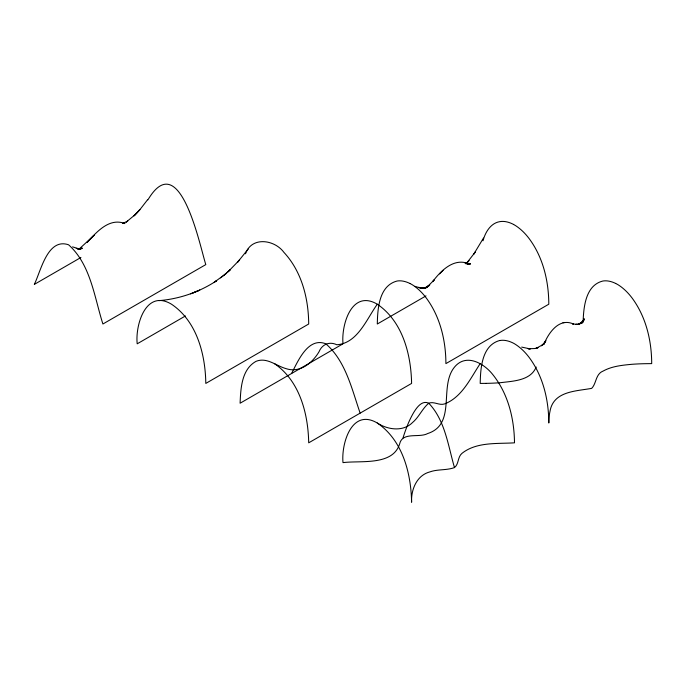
<?xml version="1.0" encoding="UTF-8"?>
<svg xmlns="http://www.w3.org/2000/svg" width="686" height="686" viewBox="0 0 686 686"><rect width="100%" height="100%" fill="white"/><g stroke="black" fill="none" stroke-linecap="round" stroke-linejoin="round"><path stroke-width="1.03" d="M583.134 321.057C583.692 306.453 585.801 285.247 602.822 281.037A38.819 22.415 60 0 1 615.694 283.455M483.013 240.769L483.253 239.954M403.025 437.874C405.778 429.076 409.062 420.372 413.761 412.406C416.771 407.51 422.096 399.904 428.75 403.222C445.068 420.209 448.095 445.703 454.475 467.578C446.603 470.51 437.771 469.035 429.822 471.917C416.685 475.355 410.957 489.735 411.6 502.238C411.068 473.194 402.622 440.223 377.3 423.022C351.721 407.896 341.174 443.628 343 462.63C360.536 460.332 392.795 466.086 399.672 443.833C402.476 431.537 419.137 438.208 427.678 433.543C458.085 423.639 436.982 383.345 456.619 364.849C468.324 354.087 484.753 364.275 492.797 374.599C508.163 393.713 514.234 418.683 514.5 442.83C497.041 443.928 476.538 441.767 461.978 453.352C457.485 457.03 458.977 464.113 454.475 467.578M483.501 239.148C485.885 231.328 491.193 222.976 499.923 221.629A38.819 22.415 60 0 1 513.643 224.476M536.186 367.027C530.57 380.884 512.682 381.099 500.034 382.737A138.615 80.03 0 0 1 486.057 383.354M583.975 318.947L582.465 322.9L583.28 320.877M291.55 373.518C297.956 361.179 308.065 336.74 325.85 343.815C345.761 361.188 351.789 389.056 360.15 413.126M245.519 253.769C251.633 236.121 274.614 239.611 283.935 252.388C301.711 271.502 308.52 298.461 308.7 324.006L205.8 383.423C205.406 354.405 196.882 321.28 171.5 304.207C145.989 288.797 135.142 324.847 137.2 343.815L185.434 315.963M584.206 318.947L582.26 322.78L583.194 320.979M483.484 238.042L473.786 254.103L475.287 252.054L466.326 263.527M147.919 199.858C179.878 146.152 199.858 246.085 205.8 264.599L102.9 324.006C94.325 297.115 90.698 264.539 68.6 244.799C47.514 237.562 40.868 271.227 34.3 284.407L80.931 257.482M377.3 304.207C366.718 318.853 357.663 343.292 336.852 344.766C329.529 341.234 322.154 344.158 319.016 351.781C312.387 363.005 299.919 373.261 286.105 368.656C276.166 365.912 266.88 356.909 256.007 361.351C241.515 369.445 240.726 388.525 240.1 403.222L343 343.815C341.174 324.804 351.721 289.08 377.3 304.207C402.622 321.408 411.068 354.379 411.6 383.423L308.7 442.83C308.168 413.787 299.722 380.816 274.4 363.614M480.2 363.614C470.519 378.183 462.132 397.023 444.828 403.84C439.392 405.889 434.006 401.053 428.75 403.222C422.276 408.573 419.137 416.959 412.672 422.405C403.128 432.06 387.804 429.83 377.3 423.022M584.24 319.273L581.839 322.814L582.92 321.237M147.524 199.823L140.416 208.973L134.036 215.876L139.893 209.633L136.085 213.809M248.512 248.649L237.365 262.455L239.628 259.874L227.958 271.879L230.307 269.667L224.271 274.949L214.229 282.246L216.656 280.694C199.472 292.073 179.44 298.959 158.903 300.648M467.458 262.275L468.992 260.56L466.411 263.441M469.198 263.415L467.252 263.99L470.416 263.878L465.048 263.141L469.507 264.084C454.261 257.147 441.038 270.533 432.66 281.629L434.187 279.965L426.503 287.571L429.796 284.896L426.006 287.777L429.479 285.316L424.677 287.906L426.975 287.365L422.516 288.386L426.975 287.365M466.274 263.613L467.286 262.524L465.983 263.896M584.163 319.813L581.325 322.849L582.706 321.571L579.593 323.955L582.748 321.777L577.904 324.461L581.265 323.037L579.533 323.758M443.096 270.31L439.546 273.903M135.596 214.306L126.215 222.093L127.707 221.124L122.794 223.379M224.271 274.949L226.68 273.079L220.506 277.873M78.581 249.55L94.111 235.289L87.131 242.381C96.52 232.22 109.125 217.411 124.912 223.55L123 223.336M425.997 295.898L377.3 324.006C377.617 308.589 378.989 285.77 397.023 281.037A38.819 22.415 60 0 1 409.894 283.455M79.001 249.31L81.685 248.186L77.887 249.412L82.371 248.178L78.358 249.061L80.982 248.786L76.24 248.426L80.948 249.018L78.667 248.718M193.118 292.862L199.737 290.127L190.571 293.882M579.636 323.715L575.803 324.384L576.772 324.384L572.476 323.843L573.513 324.066C559.279 317.361 548.517 332.787 543.929 344.321L545.893 340.65L543.158 344.312L544.495 342.914L541.417 345.77L542.969 344.629L536.22 348.299L538.013 347.656L534.651 348.539L528.143 348.754L530.347 348.942L521.66 347.099M499.923 340.445C481.889 345.178 480.517 367.996 480.2 383.423L486.057 383.371M467.115 264.007L469.696 263.621M564.827 322.471L562.957 322.712M424.84 287.854L422.73 288.129L425.294 287.94L418.417 287.4L421.427 288.274L414.859 286.328M467.775 263.861L470.416 263.878M78.504 248.709L72.579 246.866M499.948 340.505A38.819 22.415 60 0 1 513.643 343.292A35.003 20.211 60 0 1 516.206 344.869A39.042 22.535 60 0 1 529.06 357.303C543.08 376.048 548.723 399.912 548.8 423.022L548.886 419.643A138.615 80.03 0 0 1 549.958 411.574C553.242 391.046 575.914 391.269 591.675 388.37C596.571 383.465 595.448 373.981 603.174 371.04C611.912 366.213 622.108 365.218 631.883 364.3A138.692 80.073 0 0 1 645.852 363.683L651.7 363.614C651.64 340.488 645.946 316.658 631.978 297.87A38.828 22.415 60 0 0 618.258 284.87A35.003 20.211 60 0 0 615.694 283.481M513.643 224.519A35.003 20.211 60 0 1 516.206 226.046A39.042 22.544 60 0 1 529.06 238.488C543.08 257.233 548.723 281.089 548.8 304.207L445.9 363.614C445.84 340.488 440.146 316.658 426.178 297.87A38.836 22.424 60 0 0 412.458 284.87A35.003 20.211 60 0 0 409.894 283.481"/></g></svg>
